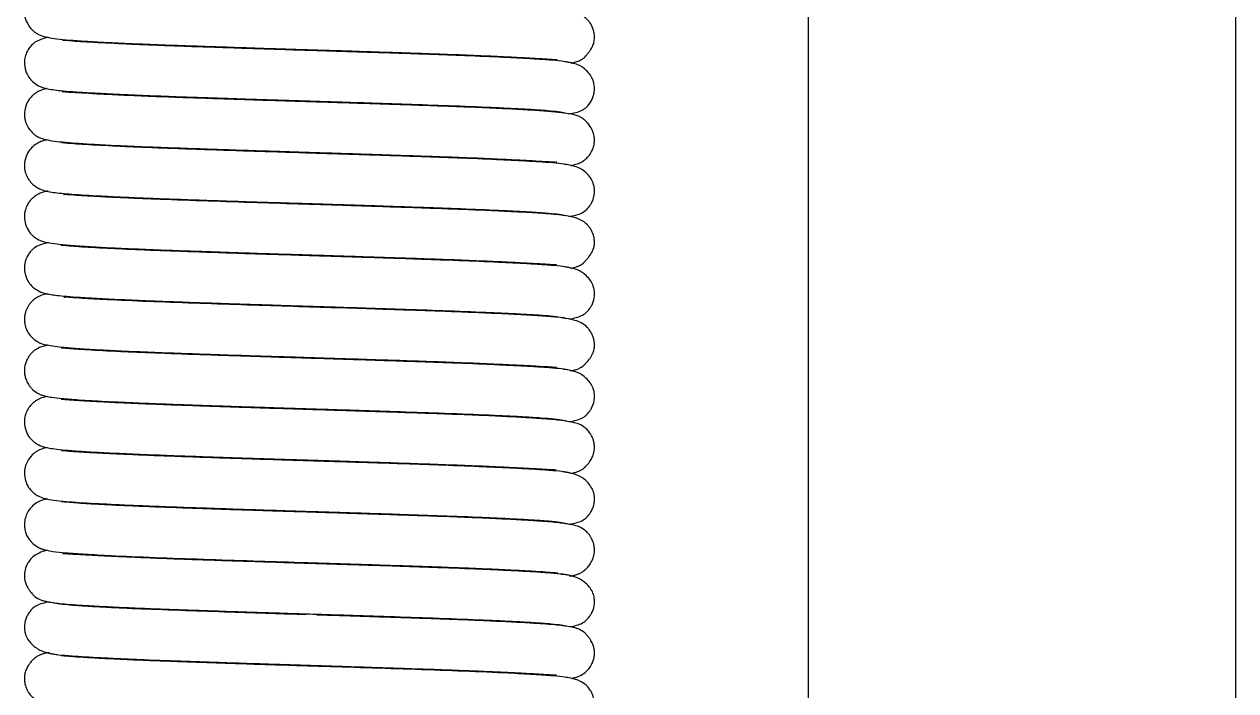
# Model space of a CAD drawing. Header units: millimetres. Extents: x 15 to 1184, y 5 to 836.
# Drawn here: x 428.09 to 449.69, y 606.45 to 618.33 of the extents above; entities that cross this region are included whole.
import ezdxf

# ---------------------------------------------------------------- set-up
doc = ezdxf.new("R2010")
doc.units = ezdxf.units.MM

msp = doc.modelspace()

# ---------------------------------------------------------------- linework, layer by layer
at = {"color": 7, "linetype": 'Continuous', "lineweight": 25}
for p, q in [((442.066, 642.099), (442.066, 591.299)), ((449.686, 591.299), (449.686, 642.099))]:
    msp.add_line(p, q, dxfattribs=at)
for points, knots in [([(428.515, 619.009), (428.493, 619.005), (428.43, 618.995), (428.369, 618.971), (428.309, 618.94), (428.237, 618.886), (428.174, 618.815), (428.119, 618.708), (428.097, 618.615), (428.096, 618.521), (428.11, 618.429), (428.143, 618.342), (428.212, 618.251), (428.255, 618.208), (428.285, 618.184), (428.318, 618.162), (428.384, 618.127), (428.458, 618.105), (428.631, 618.071), (428.932, 618.042), (429.357, 618.015), (429.769, 617.994), (430.262, 617.973), (430.806, 617.953), (431.359, 617.934), (431.921, 617.915), (432.466, 617.897), (432.96, 617.881), (433.39, 617.868), (433.838, 617.854), (434.379, 617.837), (434.954, 617.817), (435.527, 617.798), (436.053, 617.778), (436.531, 617.757), (436.921, 617.738), (437.215, 617.722), (437.4, 617.71), (437.508, 617.703), (437.57, 617.699), (437.583, 617.7), (437.59, 617.701)], [0, 0, 0, 0, 0.014655, 0.039997, 0.049821, 0.055562, 0.065763, 0.07141, 0.080076, 0.084892, 0.091478, 0.106867, 0.112269, 0.116146, 0.118134, 0.120598, 0.127444, 0.150067, 0.181235, 0.250739, 0.288906, 0.329947, 0.37363, 0.41765, 0.45733, 0.492795, 0.533014, 0.564941, 0.589028, 0.616388, 0.652123, 0.696035, 0.733993, 0.776492, 0.819753, 0.860731, 0.899086, 0.93538, 0.958455, 0.980526, 1, 1, 1, 1]), ([(437.842, 617.637), (437.863, 617.641), (437.909, 617.649), (437.985, 617.676), (438.053, 617.713), (438.093, 617.75), (438.106, 617.767), (438.133, 617.8), (438.149, 617.82), (438.161, 617.836), (438.174, 617.854), (438.191, 617.88), (438.223, 617.935), (438.239, 617.974), (438.251, 618.025), (438.255, 618.056), (438.256, 618.08), (438.257, 618.097), (438.256, 618.137), (438.246, 618.208), (438.215, 618.292), (438.174, 618.358), (438.129, 618.415), (438.063, 618.47), (437.95, 618.528), (437.777, 618.57), (437.497, 618.602), (437.129, 618.626), (436.686, 618.649), (436.249, 618.669), (435.806, 618.687), (435.258, 618.706), (434.608, 618.728), (433.83, 618.754), (433.035, 618.778), (432.18, 618.805), (431.451, 618.83), (430.868, 618.85), (430.426, 618.866), (430.002, 618.883), (429.608, 618.902), (429.267, 618.92), (429.001, 618.937), (428.851, 618.947), (428.791, 618.953), (428.796, 618.943), (428.797, 618.941)], [0, 0, 0, 0, 0.014287, 0.032656, 0.053562, 0.063551, 0.07344, 0.076815, 0.078204, 0.079498, 0.080804, 0.082225, 0.085701, 0.09572, 0.100008, 0.103096, 0.104274, 0.10529, 0.106308, 0.112042, 0.120536, 0.12405, 0.128528, 0.141982, 0.161715, 0.197401, 0.243661, 0.299627, 0.34164, 0.380534, 0.416005, 0.447941, 0.502635, 0.550263, 0.60078, 0.655137, 0.714961, 0.747174, 0.781054, 0.816908, 0.854488, 0.893462, 0.932142, 0.966052, 0.994589, 1, 1, 1, 1]), ([(428.515, 618.096), (428.431, 618.071), (428.328, 618.04), (428.244, 617.976), (428.177, 617.905), (428.123, 617.805), (428.092, 617.679), (428.097, 617.563), (428.128, 617.468), (428.166, 617.39), (428.23, 617.309), (428.333, 617.235), (428.413, 617.202), (428.447, 617.192), (428.507, 617.177), (428.596, 617.162), (428.746, 617.144), (428.956, 617.126), (429.261, 617.107), (429.674, 617.085), (430.173, 617.063), (430.707, 617.042), (431.221, 617.024), (431.696, 617.008), (432.121, 616.994), (432.485, 616.982), (432.831, 616.971), (433.222, 616.959), (433.72, 616.944), (434.334, 616.924), (435.041, 616.9), (435.804, 616.874), (436.415, 616.848), (436.865, 616.826), (437.175, 616.809), (437.435, 616.791), (437.627, 616.771), (437.737, 616.753), (437.736, 616.741), (437.735, 616.736)], [0, 0, 0, 0, 0.03754, 0.046309, 0.054763, 0.062988, 0.070048, 0.081272, 0.086246, 0.089838, 0.102207, 0.113158, 0.121996, 0.129646, 0.141148, 0.167266, 0.193534, 0.225214, 0.262083, 0.304746, 0.349864, 0.390408, 0.426302, 0.458081, 0.485519, 0.508495, 0.527417, 0.550666, 0.581641, 0.620621, 0.667334, 0.721171, 0.783084, 0.816962, 0.852423, 0.889785, 0.929345, 0.97074, 1, 1, 1, 1]), ([(437.858, 617.625), (437.856, 617.631), (437.85, 617.644), (437.726, 617.664), (437.526, 617.685), (437.265, 617.703), (436.965, 617.721), (436.547, 617.742), (436.005, 617.765), (435.365, 617.788), (434.819, 617.807), (434.396, 617.821), (434.041, 617.832), (433.674, 617.844), (433.209, 617.859), (432.694, 617.874), (432.153, 617.892), (431.617, 617.91), (431.084, 617.928), (430.589, 617.945), (430.152, 617.963), (429.66, 617.985), (429.273, 618.005), (428.997, 618.023), (428.85, 618.035), (428.777, 618.044), (428.775, 618.038), (428.775, 618.036)], [0, 0, 0, 0, 0.041332, 0.090181, 0.136185, 0.178969, 0.218788, 0.256104, 0.322207, 0.376412, 0.419678, 0.451905, 0.472932, 0.499125, 0.533048, 0.574792, 0.611603, 0.652967, 0.696605, 0.738381, 0.778863, 0.817843, 0.890166, 0.923717, 0.955525, 0.984045, 1, 1, 1, 1]), ([(437.796, 616.729), (437.882, 616.745), (438.045, 616.775), (438.159, 616.891), (438.215, 616.988), (438.244, 617.068), (438.257, 617.139), (438.256, 617.219), (438.247, 617.278), (438.219, 617.375), (438.139, 617.495), (437.96, 617.623), (437.809, 617.646), (437.726, 617.658)], [0, 0, 0, 0, 0.188947, 0.361089, 0.408112, 0.43595, 0.479053, 0.513583, 0.541467, 0.588412, 0.746456, 0.861113, 1, 1, 1, 1]), ([(428.498, 617.181), (428.494, 617.18), (428.448, 617.173), (428.396, 617.154), (428.319, 617.118), (428.255, 617.071), (428.205, 617.022), (428.16, 616.961), (428.116, 616.871), (428.096, 616.776), (428.096, 616.687), (428.111, 616.594), (428.153, 616.487), (428.251, 616.378), (428.324, 616.328), (428.385, 616.299), (428.466, 616.273), (428.579, 616.252), (428.772, 616.228), (429.02, 616.207), (429.344, 616.187), (429.752, 616.166), (430.243, 616.145), (430.783, 616.125), (431.329, 616.106), (431.883, 616.087), (432.417, 616.07), (432.903, 616.054), (433.332, 616.041), (433.788, 616.027), (434.345, 616.009), (434.935, 615.989), (435.52, 615.969), (436.053, 615.949), (436.533, 615.928), (436.924, 615.909), (437.22, 615.893), (437.407, 615.881), (437.514, 615.875), (437.572, 615.87), (437.58, 615.873), (437.584, 615.874)], [0, 0, 0, 0, 0.002694, 0.0292, 0.040378, 0.047781, 0.054097, 0.059496, 0.065445, 0.074356, 0.079119, 0.084875, 0.097519, 0.107461, 0.113401, 0.125431, 0.142335, 0.175477, 0.208556, 0.244186, 0.282352, 0.323691, 0.367989, 0.412162, 0.451719, 0.487008, 0.526918, 0.558451, 0.582433, 0.610903, 0.647887, 0.693181, 0.732248, 0.775712, 0.819352, 0.860956, 0.900178, 0.937605, 0.961569, 0.984629, 1, 1, 1, 1]), ([(437.833, 615.81), (437.875, 615.819), (437.94, 615.832), (438.004, 615.859), (438.037, 615.877), (438.06, 615.892), (438.08, 615.906), (438.125, 615.944), (438.171, 615.999), (438.211, 616.065), (438.237, 616.128), (438.253, 616.197), (438.257, 616.259), (438.256, 616.3), (438.249, 616.356), (438.231, 616.414), (438.197, 616.482), (438.158, 616.537), (438.135, 616.566), (438.117, 616.585), (438.105, 616.598), (438.094, 616.609), (438.083, 616.62), (438.074, 616.628), (438.06, 616.638), (438.051, 616.646), (438.041, 616.652), (438.026, 616.661), (438.001, 616.676), (437.969, 616.69), (437.917, 616.708), (437.788, 616.738), (437.529, 616.769), (437.12, 616.797), (436.733, 616.818), (436.268, 616.839), (435.748, 616.86), (435.206, 616.879), (434.689, 616.897), (434.218, 616.912), (433.775, 616.926), (433.367, 616.939), (432.941, 616.952), (432.518, 616.966), (432.053, 616.981), (431.567, 616.997), (431.039, 617.015), (430.495, 617.034), (429.985, 617.055), (429.558, 617.075), (429.233, 617.093), (429.001, 617.107), (428.855, 617.116), (428.773, 617.124), (428.77, 617.119), (428.769, 617.118)], [0, 0, 0, 0, 0.028611, 0.04444, 0.054046, 0.055504, 0.05661, 0.061924, 0.06915, 0.072729, 0.078428, 0.082657, 0.087293, 0.090306, 0.094429, 0.106184, 0.11694, 0.120767, 0.123665, 0.12484, 0.125898, 0.126918, 0.127989, 0.130002, 0.130781, 0.131512, 0.1323, 0.133231, 0.135708, 0.142087, 0.151458, 0.172131, 0.244278, 0.28239, 0.322424, 0.364376, 0.407605, 0.447501, 0.483226, 0.514556, 0.541308, 0.569771, 0.593061, 0.623316, 0.651437, 0.68411, 0.721096, 0.762282, 0.806597, 0.848382, 0.886851, 0.922226, 0.954878, 0.984567, 1, 1, 1, 1]), ([(428.51, 616.268), (428.482, 616.263), (428.44, 616.255), (428.361, 616.225), (428.273, 616.174), (428.188, 616.092), (428.117, 615.973), (428.089, 615.822), (428.107, 615.693), (428.148, 615.592), (428.204, 615.512), (428.275, 615.446), (428.331, 615.412), (428.46, 615.353), (428.66, 615.322), (428.981, 615.294), (429.433, 615.268), (429.905, 615.245), (430.329, 615.227), (430.812, 615.209), (431.343, 615.191), (431.89, 615.172), (432.459, 615.154), (433.005, 615.137), (433.501, 615.122), (433.882, 615.109), (434.237, 615.098), (434.65, 615.084), (435.193, 615.066), (435.838, 615.043), (436.389, 615.02), (436.817, 615), (437.126, 614.983), (437.394, 614.965), (437.601, 614.945), (437.728, 614.927), (437.735, 614.915), (437.739, 614.91)], [0, 0, 0, 0, 0.022502, 0.033926, 0.044864, 0.05544, 0.065864, 0.077095, 0.085095, 0.09251, 0.100207, 0.107773, 0.119351, 0.132562, 0.176259, 0.231732, 0.29366, 0.327214, 0.362259, 0.398533, 0.436247, 0.473782, 0.507376, 0.545628, 0.576582, 0.600669, 0.617827, 0.644602, 0.681354, 0.72772, 0.784516, 0.816728, 0.851174, 0.887954, 0.927552, 0.969644, 1, 1, 1, 1]), ([(437.859, 615.797), (437.852, 615.804), (437.837, 615.818), (437.69, 615.84), (437.469, 615.861), (437.188, 615.879), (436.869, 615.897), (436.43, 615.918), (435.868, 615.941), (435.214, 615.964), (434.665, 615.983), (434.248, 615.997), (433.892, 616.008), (433.512, 616.02), (433.019, 616.035), (432.477, 616.053), (431.912, 616.071), (431.367, 616.089), (430.838, 616.108), (430.358, 616.126), (429.94, 616.143), (429.48, 616.165), (429.134, 616.184), (428.894, 616.203), (428.792, 616.211), (428.753, 616.218), (428.761, 616.211), (428.761, 616.211)], [0, 0, 0, 0, 0.049178, 0.098845, 0.14547, 0.188691, 0.229082, 0.266799, 0.333189, 0.387291, 0.43016, 0.461455, 0.481518, 0.509233, 0.544915, 0.589019, 0.627759, 0.671077, 0.714911, 0.757081, 0.797853, 0.836896, 0.908916, 0.942521, 0.97318, 0.99956, 1, 1, 1, 1]), ([(437.797, 614.899), (437.883, 614.916), (438.046, 614.947), (438.159, 615.06), (438.227, 615.18), (438.258, 615.291), (438.256, 615.39), (438.247, 615.449), (438.219, 615.547), (438.138, 615.667), (437.958, 615.794), (437.806, 615.817), (437.722, 615.83)], [0, 0, 0, 0, 0.1872914, 0.3519169, 0.3976521, 0.4684569, 0.5031217, 0.5313919, 0.5792946, 0.7409529, 0.8581738, 1, 1, 1, 1]), ([(428.519, 615.355), (428.491, 615.35), (428.439, 615.34), (428.368, 615.314), (428.299, 615.276), (428.239, 615.228), (428.191, 615.176), (428.146, 615.107), (428.106, 615.009), (428.09, 614.89), (428.112, 614.753), (428.165, 614.648), (428.225, 614.577), (428.299, 614.511), (428.401, 614.461), (428.498, 614.438), (428.679, 614.409), (428.946, 614.384), (429.293, 614.361), (429.713, 614.339), (430.185, 614.319), (430.707, 614.299), (431.282, 614.279), (431.865, 614.259), (432.425, 614.241), (432.882, 614.226), (433.298, 614.213), (433.753, 614.199), (434.252, 614.183), (434.778, 614.166), (435.302, 614.148), (435.837, 614.129), (436.336, 614.108), (436.76, 614.089), (437.094, 614.071), (437.34, 614.058), (437.479, 614.048), (437.547, 614.045), (437.581, 614.041), (437.582, 614.044), (437.582, 614.045)], [0, 0, 0, 0, 0.018613, 0.033564, 0.04416, 0.052248, 0.058788, 0.06395, 0.070845, 0.079781, 0.088852, 0.099207, 0.104702, 0.11087, 0.127773, 0.158605, 0.195647, 0.237058, 0.282588, 0.322626, 0.365766, 0.408758, 0.447199, 0.492106, 0.52928, 0.558499, 0.581539, 0.610388, 0.647362, 0.680334, 0.717543, 0.758863, 0.801916, 0.843498, 0.883175, 0.921049, 0.957591, 0.975274, 0.992323, 1, 1, 1, 1]), ([(437.866, 613.986), (437.895, 613.993), (437.929, 614), (437.978, 614.02), (437.995, 614.028), (438.009, 614.035), (438.017, 614.04), (438.023, 614.043), (438.027, 614.046), (438.031, 614.049), (438.037, 614.053), (438.045, 614.059), (438.054, 614.067), (438.06, 614.073), (438.067, 614.08), (438.074, 614.088), (438.081, 614.095), (438.087, 614.101), (438.093, 614.107), (438.101, 614.116), (438.113, 614.129), (438.135, 614.153), (438.179, 614.208), (438.222, 614.279), (438.246, 614.338), (438.255, 614.397), (438.257, 614.427), (438.256, 614.465), (438.251, 614.515), (438.233, 614.589), (438.205, 614.651), (438.177, 614.696), (438.156, 614.723), (438.111, 614.775), (438.025, 614.838), (437.882, 614.892), (437.65, 614.93), (437.321, 614.957), (436.905, 614.98), (436.447, 615.003), (435.969, 615.023), (435.452, 615.042), (434.914, 615.06), (434.37, 615.078), (433.768, 615.098), (433.06, 615.12), (432.215, 615.146), (431.337, 615.176), (430.626, 615.201), (430.088, 615.222), (429.702, 615.24), (429.36, 615.257), (429.076, 615.274), (428.891, 615.287), (428.803, 615.295), (428.8, 615.287), (428.799, 615.284)], [0, 0, 0, 0, 0.022891, 0.0272, 0.030204, 0.031254, 0.032052, 0.032387, 0.032704, 0.033026, 0.033377, 0.034228, 0.036022, 0.038527, 0.040174, 0.041515, 0.042107, 0.042672, 0.043234, 0.043815, 0.045117, 0.046709, 0.050997, 0.064617, 0.080912, 0.086486, 0.090317, 0.09168, 0.096291, 0.09988, 0.107984, 0.109772, 0.111868, 0.117155, 0.132632, 0.163904, 0.207344, 0.262573, 0.309587, 0.353894, 0.394362, 0.430717, 0.473472, 0.509924, 0.542293, 0.593219, 0.648092, 0.707567, 0.772129, 0.806854, 0.843107, 0.880608, 0.918947, 0.954284, 0.984662, 1, 1, 1, 1]), ([(428.525, 614.435), (428.477, 614.426), (428.383, 614.406), (428.291, 614.353), (428.247, 614.319), (428.211, 614.285), (428.165, 614.225), (428.12, 614.138), (428.099, 614.049), (428.095, 613.967), (428.103, 613.892), (428.121, 613.829), (428.144, 613.778), (428.164, 613.742), (428.209, 613.677), (428.27, 613.616), (428.377, 613.557), (428.439, 613.537), (428.482, 613.525), (428.549, 613.512), (428.65, 613.498), (428.803, 613.481), (429.026, 613.464), (429.342, 613.445), (429.752, 613.424), (430.23, 613.403), (430.722, 613.384), (431.192, 613.367), (431.627, 613.352), (432.016, 613.34), (432.357, 613.328), (432.696, 613.318), (433.091, 613.305), (433.598, 613.29), (434.218, 613.27), (434.93, 613.246), (435.699, 613.22), (436.319, 613.195), (436.78, 613.173), (437.101, 613.156), (437.376, 613.138), (437.588, 613.118), (437.73, 613.098), (437.745, 613.085), (437.753, 613.078)], [0, 0, 0, 0, 0.024605, 0.048327, 0.053728, 0.058981, 0.064559, 0.070246, 0.078347, 0.083201, 0.087397, 0.092471, 0.095217, 0.097816, 0.100295, 0.112296, 0.129088, 0.13651, 0.147582, 0.163808, 0.185173, 0.211596, 0.242895, 0.278993, 0.32039, 0.361297, 0.397947, 0.430477, 0.459347, 0.484376, 0.505461, 0.523759, 0.547631, 0.578696, 0.617388, 0.6635, 0.716381, 0.776824, 0.809901, 0.844549, 0.880807, 0.919208, 0.959465, 1, 1, 1, 1]), ([(437.859, 613.97), (437.847, 613.978), (437.823, 613.992), (437.661, 614.014), (437.431, 614.035), (437.143, 614.053), (436.819, 614.071), (436.373, 614.092), (435.806, 614.115), (435.147, 614.138), (434.593, 614.157), (434.169, 614.171), (433.812, 614.182), (433.438, 614.194), (432.956, 614.209), (432.427, 614.225), (431.874, 614.243), (431.339, 614.261), (430.816, 614.28), (430.34, 614.297), (429.926, 614.315), (429.47, 614.337), (429.127, 614.355), (428.894, 614.374), (428.789, 614.383), (428.746, 614.389), (428.752, 614.384), (428.753, 614.383)], [0, 0, 0, 0, 0.051817, 0.101113, 0.147357, 0.190252, 0.230475, 0.268032, 0.334171, 0.388282, 0.431385, 0.463073, 0.483469, 0.510472, 0.545326, 0.58853, 0.626477, 0.668932, 0.712598, 0.754669, 0.795351, 0.834316, 0.90624, 0.93984, 0.97056, 0.995985, 1, 1, 1, 1]), ([(437.807, 613.072), (437.891, 613.089), (438.048, 613.119), (438.16, 613.232), (438.228, 613.353), (438.258, 613.462), (438.256, 613.562), (438.247, 613.621), (438.218, 613.718), (438.136, 613.838), (437.954, 613.966), (437.799, 613.99), (437.714, 614.002)], [0, 0, 0, 0, 0.17799, 0.335702, 0.380225, 0.450956, 0.485693, 0.514551, 0.564048, 0.731802, 0.85331, 1, 1, 1, 1]), ([(428.508, 613.521), (428.474, 613.515), (428.417, 613.505), (428.333, 613.467), (428.263, 613.42), (428.219, 613.378), (428.189, 613.342), (428.158, 613.298), (428.127, 613.236), (428.106, 613.165), (428.097, 613.109), (428.095, 613.048), (428.104, 612.969), (428.138, 612.865), (428.2, 612.771), (428.286, 612.693), (428.402, 612.631), (428.471, 612.616), (428.596, 612.591), (428.777, 612.57), (429.039, 612.548), (429.394, 612.527), (429.834, 612.505), (430.335, 612.484), (430.872, 612.464), (431.439, 612.444), (432.003, 612.425), (432.529, 612.409), (432.971, 612.395), (433.409, 612.381), (433.926, 612.365), (434.491, 612.347), (435.071, 612.327), (435.628, 612.308), (436.162, 612.287), (436.629, 612.266), (437.004, 612.248), (437.286, 612.232), (437.474, 612.222), (437.568, 612.213), (437.579, 612.216), (437.581, 612.217)], [0, 0, 0, 0, 0.021373, 0.035444, 0.04588, 0.053659, 0.056611, 0.059002, 0.066631, 0.070157, 0.074653, 0.078227, 0.083365, 0.09102, 0.101223, 0.112486, 0.124367, 0.149049, 0.176874, 0.207394, 0.24658, 0.289298, 0.331821, 0.377159, 0.419235, 0.456746, 0.499916, 0.534832, 0.561357, 0.586683, 0.620485, 0.662857, 0.700059, 0.741535, 0.786028, 0.829572, 0.871515, 0.911656, 0.950653, 0.988214, 1, 1, 1, 1]), ([(437.832, 612.152), (437.847, 612.154), (437.886, 612.16), (437.927, 612.172), (437.968, 612.186), (437.998, 612.2), (438.015, 612.209), (438.027, 612.216), (438.033, 612.22), (438.038, 612.223), (438.042, 612.226), (438.048, 612.23), (438.055, 612.236), (438.063, 612.242), (438.072, 612.25), (438.079, 612.257), (438.093, 612.272), (438.105, 612.284), (438.117, 612.297), (438.136, 612.319), (438.161, 612.349), (438.202, 612.408), (438.234, 612.471), (438.251, 612.533), (438.256, 612.585), (438.257, 612.63), (438.251, 612.692), (438.231, 612.768), (438.196, 612.841), (438.156, 612.895), (438.109, 612.948), (438.037, 613), (437.932, 613.046), (437.787, 613.08), (437.581, 613.107), (437.29, 613.13), (436.909, 613.151), (436.449, 613.174), (435.966, 613.194), (435.487, 613.212), (435.029, 613.228), (434.604, 613.242), (434.094, 613.259), (433.459, 613.279), (432.667, 613.303), (431.832, 613.33), (430.983, 613.359), (430.164, 613.389), (429.573, 613.417), (429.186, 613.438), (428.96, 613.453), (428.829, 613.465), (428.81, 613.458), (428.801, 613.454)], [0, 0, 0, 0, 0.009197, 0.024143, 0.034405, 0.037826, 0.040184, 0.041027, 0.041389, 0.041728, 0.042061, 0.042402, 0.043173, 0.044137, 0.045343, 0.047979, 0.049072, 0.050133, 0.051284, 0.052623, 0.056081, 0.060773, 0.07413, 0.086682, 0.09081, 0.093659, 0.098796, 0.102763, 0.11043, 0.114314, 0.119596, 0.134928, 0.157005, 0.185923, 0.221602, 0.263804, 0.310904, 0.355563, 0.396365, 0.433027, 0.465977, 0.49542, 0.521176, 0.569039, 0.62003, 0.67515, 0.734456, 0.798354, 0.867584, 0.903696, 0.939532, 0.971903, 1, 1, 1, 1]), ([(428.516, 612.608), (428.465, 612.595), (428.37, 612.572), (428.274, 612.518), (428.209, 612.452), (428.169, 612.402), (428.116, 612.304), (428.098, 612.212), (428.096, 612.145), (428.099, 612.097), (428.11, 612.035), (428.132, 611.975), (428.157, 611.927), (428.177, 611.895), (428.211, 611.849), (428.259, 611.799), (428.346, 611.741), (428.433, 611.709), (428.492, 611.694), (428.595, 611.675), (428.773, 611.655), (429.075, 611.631), (429.496, 611.607), (429.992, 611.584), (430.483, 611.564), (430.962, 611.546), (431.41, 611.531), (431.817, 611.517), (432.173, 611.506), (432.515, 611.495), (432.903, 611.482), (433.399, 611.467), (434.018, 611.448), (434.742, 611.424), (435.535, 611.397), (436.184, 611.372), (436.673, 611.349), (437.018, 611.332), (437.317, 611.313), (437.552, 611.293), (437.716, 611.272), (437.743, 611.258), (437.756, 611.251)], [0, 0, 0, 0, 0.0275013, 0.0509859, 0.0569887, 0.0614788, 0.06903, 0.0780599, 0.0801588, 0.0822038, 0.0869551, 0.0922275, 0.0946458, 0.0969858, 0.099334, 0.1070998, 0.1262911, 0.1368063, 0.1514131, 0.1754407, 0.2088015, 0.2511325, 0.3024863, 0.3449783, 0.3836364, 0.4179087, 0.4483341, 0.4749309, 0.4975521, 0.5164268, 0.5394201, 0.5699199, 0.6083573, 0.6547553, 0.7084616, 0.7698242, 0.803624, 0.8391692, 0.8762946, 0.9156376, 0.9570232, 1, 1, 1, 1]), ([(437.854, 612.145), (437.838, 612.152), (437.805, 612.167), (437.636, 612.188), (437.402, 612.208), (437.114, 612.226), (436.789, 612.243), (436.345, 612.264), (435.779, 612.287), (435.119, 612.31), (434.558, 612.329), (434.123, 612.343), (433.764, 612.355), (433.401, 612.366), (432.947, 612.38), (432.447, 612.396), (431.924, 612.413), (431.407, 612.43), (430.893, 612.448), (430.416, 612.466), (429.997, 612.483), (429.533, 612.504), (429.178, 612.524), (428.936, 612.541), (428.814, 612.551), (428.754, 612.559), (428.754, 612.555), (428.754, 612.553)], [0, 0, 0, 0, 0.051035, 0.099581, 0.145143, 0.187491, 0.227331, 0.26459, 0.33043, 0.384713, 0.428434, 0.461162, 0.482763, 0.508176, 0.541164, 0.582188, 0.618287, 0.658753, 0.701931, 0.743761, 0.784311, 0.823254, 0.895322, 0.928985, 0.960866, 0.987874, 1, 1, 1, 1]), ([(437.806, 611.242), (437.891, 611.259), (438.048, 611.29), (438.16, 611.404), (438.228, 611.525), (438.258, 611.633), (438.256, 611.734), (438.247, 611.792), (438.218, 611.89), (438.134, 612.01), (437.948, 612.139), (437.789, 612.163), (437.702, 612.176)], [0, 0, 0, 0, 0.1741833, 0.324431, 0.3673698, 0.4368867, 0.4711254, 0.5002996, 0.5511082, 0.7241792, 0.8493384, 1, 1, 1, 1]), ([(428.514, 611.691), (428.477, 611.685), (428.408, 611.674), (428.324, 611.632), (428.265, 611.592), (428.204, 611.535), (428.148, 611.456), (428.107, 611.355), (428.089, 611.225), (428.117, 611.074), (428.188, 610.956), (428.273, 610.874), (428.383, 610.81), (428.452, 610.791), (428.544, 610.771), (428.681, 610.752), (428.877, 610.732), (429.153, 610.712), (429.513, 610.692), (429.961, 610.671), (430.472, 610.65), (431.001, 610.631), (431.501, 610.613), (431.994, 610.597), (432.454, 610.582), (432.892, 610.568), (433.283, 610.556), (433.691, 610.544), (434.139, 610.529), (434.647, 610.513), (435.198, 610.494), (435.755, 610.474), (436.266, 610.454), (436.694, 610.434), (437.03, 610.417), (437.277, 610.404), (437.447, 610.393), (437.541, 610.389), (437.579, 610.386), (437.576, 610.392), (437.576, 610.392)], [0, 0, 0, 0, 0.020974, 0.038807, 0.046631, 0.054462, 0.062427, 0.070101, 0.078379, 0.090003, 0.10079, 0.111736, 0.123055, 0.143254, 0.166028, 0.191171, 0.224334, 0.260531, 0.300179, 0.343554, 0.388076, 0.427857, 0.463289, 0.494327, 0.52855, 0.554486, 0.58001, 0.604635, 0.634081, 0.668263, 0.706947, 0.749758, 0.792941, 0.83387, 0.872134, 0.907666, 0.941026, 0.971595, 0.995757, 1, 1, 1, 1]), ([(437.85, 610.325), (437.871, 610.329), (437.91, 610.337), (437.959, 610.354), (437.997, 610.37), (438.026, 610.386), (438.041, 610.395), (438.051, 610.402), (438.06, 610.409), (438.074, 610.42), (438.083, 610.428), (438.094, 610.439), (438.105, 610.45), (438.117, 610.462), (438.135, 610.482), (438.158, 610.51), (438.197, 610.566), (438.231, 610.633), (438.249, 610.692), (438.256, 610.747), (438.257, 610.789), (438.253, 610.85), (438.237, 610.92), (438.211, 610.983), (438.171, 611.049), (438.129, 611.099), (438.091, 611.132), (438.071, 611.148), (438.06, 611.155), (438.037, 611.171), (438.004, 611.189), (437.936, 611.216), (437.817, 611.244), (437.602, 611.274), (437.304, 611.299), (436.948, 611.32), (436.549, 611.341), (436.07, 611.361), (435.533, 611.381), (434.974, 611.401), (434.44, 611.419), (433.957, 611.434), (433.504, 611.449), (433.092, 611.461), (432.667, 611.475), (432.251, 611.488), (431.798, 611.503), (431.328, 611.519), (430.82, 611.536), (430.299, 611.556), (429.816, 611.577), (429.421, 611.596), (429.131, 611.613), (428.933, 611.626), (428.813, 611.635), (428.762, 611.638), (428.753, 611.637), (428.75, 611.637)], [0, 0, 0, 0, 0.01632, 0.028532, 0.036468, 0.038949, 0.039881, 0.04067, 0.041402, 0.042182, 0.044198, 0.04527, 0.046291, 0.047351, 0.048528, 0.051429, 0.055261, 0.066032, 0.077803, 0.081932, 0.084948, 0.089591, 0.093826, 0.099532, 0.103116, 0.110352, 0.113916, 0.115678, 0.116785, 0.118246, 0.127865, 0.143715, 0.174574, 0.215214, 0.260094, 0.296237, 0.334976, 0.376065, 0.418973, 0.459409, 0.495654, 0.527387, 0.55446, 0.583301, 0.606652, 0.636566, 0.664373, 0.696645, 0.73311, 0.774099, 0.818431, 0.859705, 0.896987, 0.930845, 0.961265, 0.988066, 1, 1, 1, 1]), ([(428.51, 610.78), (428.492, 610.776), (428.438, 610.767), (428.386, 610.75), (428.314, 610.712), (428.251, 610.669), (428.153, 610.561), (428.111, 610.454), (428.096, 610.361), (428.096, 610.272), (428.116, 610.176), (428.16, 610.087), (428.205, 610.026), (428.255, 609.976), (428.319, 609.93), (428.389, 609.896), (428.483, 609.867), (428.623, 609.843), (428.877, 609.816), (429.245, 609.792), (429.688, 609.769), (430.091, 609.751), (430.554, 609.732), (431.068, 609.714), (431.6, 609.696), (432.16, 609.677), (432.703, 609.66), (433.199, 609.644), (433.582, 609.633), (433.939, 609.621), (434.359, 609.608), (434.917, 609.589), (435.586, 609.566), (436.167, 609.544), (436.629, 609.523), (436.968, 609.505), (437.271, 609.487), (437.519, 609.468), (437.7, 609.447), (437.737, 609.432), (437.756, 609.425)], [0, 0, 0, 0, 0.012029, 0.034804, 0.042628, 0.048349, 0.057926, 0.070106, 0.07565, 0.080238, 0.088821, 0.094553, 0.099753, 0.105837, 0.112968, 0.123735, 0.145865, 0.177085, 0.215568, 0.277839, 0.31144, 0.346638, 0.383189, 0.420903, 0.458372, 0.492038, 0.530525, 0.561562, 0.585549, 0.602687, 0.629495, 0.666426, 0.713027, 0.769741, 0.802076, 0.836789, 0.873641, 0.913216, 0.955488, 1, 1, 1, 1]), ([(437.848, 610.32), (437.826, 610.327), (437.781, 610.342), (437.589, 610.364), (437.331, 610.384), (437.018, 610.403), (436.671, 610.42), (436.201, 610.442), (435.611, 610.464), (434.935, 610.488), (434.373, 610.506), (433.949, 610.52), (433.591, 610.531), (433.21, 610.543), (432.717, 610.558), (432.179, 610.576), (431.623, 610.594), (431.093, 610.612), (430.584, 610.63), (430.128, 610.649), (429.738, 610.666), (429.417, 610.682), (429.163, 610.696), (428.97, 610.708), (428.838, 610.719), (428.764, 610.727), (428.759, 610.723), (428.758, 610.722)], [0, 0, 0, 0, 0.052838, 0.102921, 0.149729, 0.19324, 0.234165, 0.272244, 0.33895, 0.393677, 0.437061, 0.468628, 0.488816, 0.516623, 0.552652, 0.597357, 0.636467, 0.680022, 0.724141, 0.766897, 0.808041, 0.847251, 0.884313, 0.919713, 0.953535, 0.983107, 1, 1, 1, 1]), ([(437.806, 609.413), (437.891, 609.43), (438.048, 609.461), (438.161, 609.576), (438.228, 609.697), (438.258, 609.805), (438.257, 609.893), (438.249, 609.96), (438.221, 610.053), (438.132, 610.183), (437.941, 610.311), (437.777, 610.336), (437.687, 610.349)], [0, 0, 0, 0, 0.169611, 0.314339, 0.355927, 0.423867, 0.457419, 0.469561, 0.538861, 0.716988, 0.845613, 1, 1, 1, 1]), ([(428.512, 609.865), (428.498, 609.863), (428.445, 609.856), (428.361, 609.821), (428.288, 609.784), (428.205, 609.708), (428.149, 609.629), (428.109, 609.53), (428.094, 609.431), (428.1, 609.336), (428.131, 609.217), (428.207, 609.097), (428.312, 609.018), (428.4, 608.976), (428.432, 608.967), (428.506, 608.947), (428.625, 608.927), (428.84, 608.904), (429.171, 608.882), (429.685, 608.854), (430.386, 608.823), (431.258, 608.793), (432.14, 608.763), (432.905, 608.739), (433.528, 608.72), (434.048, 608.703), (434.54, 608.687), (435.024, 608.671), (435.493, 608.655), (435.975, 608.637), (436.451, 608.617), (436.878, 608.596), (437.212, 608.578), (437.429, 608.563), (437.564, 608.55), (437.591, 608.55), (437.604, 608.55)], [0, 0, 0, 0, 0.007664, 0.028231, 0.046252, 0.054671, 0.062906, 0.070629, 0.07873, 0.084093, 0.090659, 0.105071, 0.118189, 0.123648, 0.136038, 0.150044, 0.175757, 0.217435, 0.26624, 0.315327, 0.385239, 0.449785, 0.510249, 0.565735, 0.599825, 0.632211, 0.668121, 0.699148, 0.733429, 0.771192, 0.812785, 0.85783, 0.901138, 0.938191, 0.968993, 1, 1, 1, 1]), ([(437.814, 608.491), (437.827, 608.493), (437.872, 608.498), (437.908, 608.509), (437.96, 608.525), (437.999, 608.542), (438.031, 608.56), (438.05, 608.572), (438.065, 608.582), (438.075, 608.59), (438.085, 608.598), (438.094, 608.607), (438.103, 608.615), (438.119, 608.63), (438.14, 608.653), (438.164, 608.684), (438.2, 608.736), (438.232, 608.803), (438.25, 608.869), (438.258, 608.938), (438.254, 609.016), (438.238, 609.087), (438.212, 609.151), (438.173, 609.219), (438.13, 609.269), (438.092, 609.302), (438.072, 609.318), (438.061, 609.325), (438.038, 609.341), (438.005, 609.359), (437.937, 609.387), (437.814, 609.415), (437.59, 609.446), (437.28, 609.471), (436.911, 609.493), (436.502, 609.514), (436.016, 609.535), (435.472, 609.555), (434.905, 609.574), (434.362, 609.592), (433.869, 609.608), (433.404, 609.623), (432.979, 609.636), (432.545, 609.65), (432.133, 609.663), (431.697, 609.677), (431.252, 609.692), (430.776, 609.709), (430.304, 609.727), (429.877, 609.745), (429.526, 609.762), (429.253, 609.777), (429.002, 609.793), (428.801, 609.813), (428.767, 609.814), (428.757, 609.815)], [0, 0, 0, 0, 0.006567, 0.022713, 0.03531, 0.044112, 0.04717, 0.049444, 0.050359, 0.051191, 0.052013, 0.0529, 0.05385, 0.054838, 0.057091, 0.059909, 0.063404, 0.072567, 0.082763, 0.089519, 0.094273, 0.098645, 0.104646, 0.108295, 0.115716, 0.119409, 0.121237, 0.122341, 0.123816, 0.133729, 0.150259, 0.182625, 0.225419, 0.272298, 0.309815, 0.349753, 0.391841, 0.435605, 0.477247, 0.514704, 0.54765, 0.575939, 0.606484, 0.631243, 0.661515, 0.688996, 0.720431, 0.75558, 0.794797, 0.83378, 0.8694, 0.901451, 0.930053, 0.977828, 1, 1, 1, 1]), ([(428.507, 608.949), (428.498, 608.948), (428.446, 608.938), (428.368, 608.91), (428.275, 608.858), (428.213, 608.803), (428.168, 608.74), (428.128, 608.67), (428.103, 608.589), (428.097, 608.521), (428.096, 608.487), (428.097, 608.463), (428.103, 608.413), (428.115, 608.37), (428.135, 608.321), (428.153, 608.287), (428.169, 608.262), (428.18, 608.245), (428.191, 608.23), (428.202, 608.216), (428.212, 608.203), (428.239, 608.169), (428.251, 608.156), (428.303, 608.109), (428.37, 608.073), (428.452, 608.046), (428.517, 608.031), (428.62, 608.015), (428.769, 607.998), (428.969, 607.981), (429.25, 607.963), (429.617, 607.944), (430.049, 607.924), (430.501, 607.906), (430.937, 607.89), (431.346, 607.876), (431.717, 607.863), (432.049, 607.852), (432.383, 607.841), (432.775, 607.829), (433.28, 607.813), (433.904, 607.794), (434.632, 607.77), (435.428, 607.743), (436.083, 607.718), (436.58, 607.696), (436.935, 607.678), (437.246, 607.66), (437.499, 607.641), (437.685, 607.62), (437.73, 607.606), (437.753, 607.599)], [0, 0, 0, 0, 0.004222, 0.027311, 0.045288, 0.057311, 0.061214, 0.064722, 0.073253, 0.07765, 0.07861, 0.079623, 0.082078, 0.08955, 0.093545, 0.096742, 0.098097, 0.09933, 0.100488, 0.101631, 0.102819, 0.104111, 0.113614, 0.121011, 0.142778, 0.153731, 0.170954, 0.196686, 0.221504, 0.250897, 0.284684, 0.323384, 0.362285, 0.397443, 0.428715, 0.456555, 0.481012, 0.501961, 0.520321, 0.544219, 0.575282, 0.61383, 0.660081, 0.713436, 0.773907, 0.807196, 0.84222, 0.878716, 0.917218, 0.957782, 1, 1, 1, 1]), ([(437.84, 608.494), (437.813, 608.502), (437.758, 608.517), (437.552, 608.538), (437.282, 608.559), (436.959, 608.577), (436.602, 608.595), (436.123, 608.616), (435.525, 608.639), (434.842, 608.662), (434.276, 608.681), (433.85, 608.694), (433.492, 608.706), (433.111, 608.717), (432.62, 608.733), (432.084, 608.75), (431.533, 608.768), (431.009, 608.786), (430.506, 608.804), (430.059, 608.823), (429.68, 608.84), (429.372, 608.855), (429.131, 608.868), (428.953, 608.879), (428.837, 608.886), (428.776, 608.892), (428.774, 608.887), (428.774, 608.886)], [0, 0, 0, 0, 0.053108, 0.10337, 0.150278, 0.194007, 0.235147, 0.273381, 0.340266, 0.395346, 0.438966, 0.470686, 0.49096, 0.518784, 0.554993, 0.599879, 0.639096, 0.682723, 0.727055, 0.770036, 0.811327, 0.850607, 0.887722, 0.923234, 0.957093, 0.986434, 1, 1, 1, 1]), ([(437.818, 607.588), (437.898, 607.604), (438.051, 607.634), (438.16, 607.747), (438.228, 607.868), (438.258, 607.976), (438.256, 608.064), (438.249, 608.132), (438.221, 608.225), (438.129, 608.355), (437.933, 608.484), (437.763, 608.509), (437.671, 608.522)], [0, 0, 0, 0, 0.159177, 0.302388, 0.343288, 0.409677, 0.442534, 0.454677, 0.525564, 0.709142, 0.841531, 1, 1, 1, 1]), ([(428.535, 608.029), (428.455, 608.014), (428.302, 607.983), (428.193, 607.871), (428.125, 607.749), (428.095, 607.641), (428.097, 607.553), (428.105, 607.485), (428.132, 607.393), (428.224, 607.263), (428.42, 607.134), (428.59, 607.109), (428.682, 607.095)], [0, 0, 0, 0, 0.159177, 0.302387, 0.34329, 0.409676, 0.442534, 0.454678, 0.525564, 0.709142, 0.841531, 1, 1, 1, 1]), ([(433.114, 607.803), (432.906, 607.809), (432.449, 607.824), (431.721, 607.848), (430.925, 607.875), (430.27, 607.899), (429.773, 607.921), (429.418, 607.939), (429.107, 607.957), (428.854, 607.977), (428.668, 607.997), (428.623, 608.011), (428.6, 608.018)], [0, 0, 0, 0, 0.090761, 0.199658, 0.325282, 0.467664, 0.54604, 0.628507, 0.714436, 0.805089, 0.900598, 1, 1, 1, 1]), ([(437.846, 606.668), (437.855, 606.67), (437.907, 606.679), (437.985, 606.707), (438.078, 606.759), (438.14, 606.815), (438.185, 606.877), (438.225, 606.947), (438.25, 607.028), (438.256, 607.096), (438.257, 607.131), (438.256, 607.154), (438.25, 607.205), (438.238, 607.247), (438.218, 607.296), (438.2, 607.33), (438.184, 607.355), (438.173, 607.372), (438.162, 607.388), (438.151, 607.402), (438.141, 607.415), (438.114, 607.448), (438.102, 607.462), (438.05, 607.508), (437.983, 607.544), (437.901, 607.572), (437.836, 607.586), (437.733, 607.603), (437.584, 607.619), (437.384, 607.636), (437.103, 607.654), (436.736, 607.674), (436.304, 607.694), (435.852, 607.712), (435.416, 607.728), (435.007, 607.742), (434.636, 607.754), (434.304, 607.765), (433.97, 607.776), (433.642, 607.787), (433.41, 607.794), (433.307, 607.797)], [0, 0, 0, 0, 0.007495, 0.048481, 0.080394, 0.101737, 0.108665, 0.114893, 0.130036, 0.137841, 0.139545, 0.141344, 0.145702, 0.158966, 0.166057, 0.171733, 0.174138, 0.176327, 0.178384, 0.180411, 0.182521, 0.184813, 0.201684, 0.214815, 0.253455, 0.272897, 0.303472, 0.349151, 0.393206, 0.445383, 0.505362, 0.574059, 0.643114, 0.705526, 0.761039, 0.81046, 0.853875, 0.891062, 0.923656, 0.966078, 1, 1, 1, 1]), ([(428.539, 607.126), (428.526, 607.125), (428.481, 607.119), (428.445, 607.109), (428.393, 607.093), (428.354, 607.076), (428.322, 607.058), (428.303, 607.046), (428.288, 607.035), (428.278, 607.027), (428.268, 607.019), (428.259, 607.011), (428.25, 607.002), (428.234, 606.987), (428.213, 606.964), (428.189, 606.933), (428.153, 606.881), (428.121, 606.815), (428.103, 606.749), (428.095, 606.679), (428.099, 606.601), (428.115, 606.531), (428.141, 606.466), (428.18, 606.399), (428.223, 606.349), (428.261, 606.315), (428.281, 606.3), (428.292, 606.292), (428.315, 606.276), (428.348, 606.258), (428.416, 606.231), (428.539, 606.202), (428.763, 606.172), (429.073, 606.146), (429.442, 606.124), (429.851, 606.104), (430.337, 606.083), (430.881, 606.063), (431.448, 606.043), (431.991, 606.025), (432.484, 606.009), (432.949, 605.995), (433.374, 605.981), (433.808, 605.968), (434.22, 605.955), (434.656, 605.94), (435.101, 605.925), (435.577, 605.909), (436.049, 605.891), (436.476, 605.872), (436.827, 605.855), (437.1, 605.84), (437.351, 605.825), (437.552, 605.805), (437.586, 605.803), (437.596, 605.802)], [0, 0, 0, 0, 0.006568, 0.022713, 0.035311, 0.044112, 0.04717, 0.049444, 0.050359, 0.051191, 0.052013, 0.052901, 0.053851, 0.054839, 0.057091, 0.059909, 0.063404, 0.072567, 0.082763, 0.089519, 0.094273, 0.098646, 0.104647, 0.108295, 0.115717, 0.119409, 0.121238, 0.122341, 0.123816, 0.133729, 0.150259, 0.182625, 0.225419, 0.272298, 0.309815, 0.349753, 0.391841, 0.435605, 0.477247, 0.514704, 0.54765, 0.575939, 0.606483, 0.631243, 0.661514, 0.688996, 0.720431, 0.75558, 0.794796, 0.83378, 0.8694, 0.901451, 0.930053, 0.977828, 1, 1, 1, 1]), ([(428.513, 607.123), (428.54, 607.116), (428.595, 607.101), (428.801, 607.079), (429.071, 607.059), (429.394, 607.04), (429.751, 607.023), (430.23, 607.001), (430.828, 606.979), (431.511, 606.956), (432.077, 606.937), (432.503, 606.923), (432.861, 606.912), (433.242, 606.9), (433.733, 606.885), (434.269, 606.867), (434.82, 606.849), (435.344, 606.831), (435.847, 606.813), (436.294, 606.795), (436.673, 606.778), (436.981, 606.762), (437.222, 606.75), (437.4, 606.739), (437.516, 606.731), (437.577, 606.726), (437.579, 606.73), (437.579, 606.732)], [0, 0, 0, 0, 0.053109, 0.10337, 0.150278, 0.194007, 0.235147, 0.273382, 0.340265, 0.395346, 0.438966, 0.470686, 0.490961, 0.518784, 0.554993, 0.599879, 0.639097, 0.682723, 0.727054, 0.770035, 0.811327, 0.850607, 0.887722, 0.923234, 0.957093, 0.986434, 1, 1, 1, 1]), ([(437.841, 605.753), (437.855, 605.755), (437.908, 605.762), (437.992, 605.797), (438.065, 605.833), (438.148, 605.909), (438.204, 605.988), (438.244, 606.087), (438.259, 606.186), (438.253, 606.282), (438.222, 606.401), (438.146, 606.52), (438.041, 606.599), (437.953, 606.641), (437.921, 606.65), (437.847, 606.67), (437.728, 606.69), (437.513, 606.713), (437.182, 606.736), (436.668, 606.764), (435.967, 606.794), (435.095, 606.825), (434.213, 606.854), (433.448, 606.878), (432.825, 606.898), (432.305, 606.914), (431.813, 606.93), (431.329, 606.947), (430.86, 606.963), (430.378, 606.981), (429.902, 607), (429.475, 607.021), (429.141, 607.04), (428.924, 607.055), (428.789, 607.067), (428.762, 607.068), (428.749, 607.068)], [0, 0, 0, 0, 0.007663, 0.02823, 0.04625, 0.054668, 0.062903, 0.070626, 0.078726, 0.084089, 0.090654, 0.105065, 0.118183, 0.123643, 0.136032, 0.150036, 0.175748, 0.217424, 0.266228, 0.315312, 0.385221, 0.449764, 0.510225, 0.565708, 0.599796, 0.632181, 0.66809, 0.699115, 0.733394, 0.771155, 0.812747, 0.85779, 0.901096, 0.938147, 0.968948, 1, 1, 1, 1])]:
    msp.add_open_spline(points, degree=3, knots=knots, dxfattribs=at)

doc.saveas('drawing.dxf')
